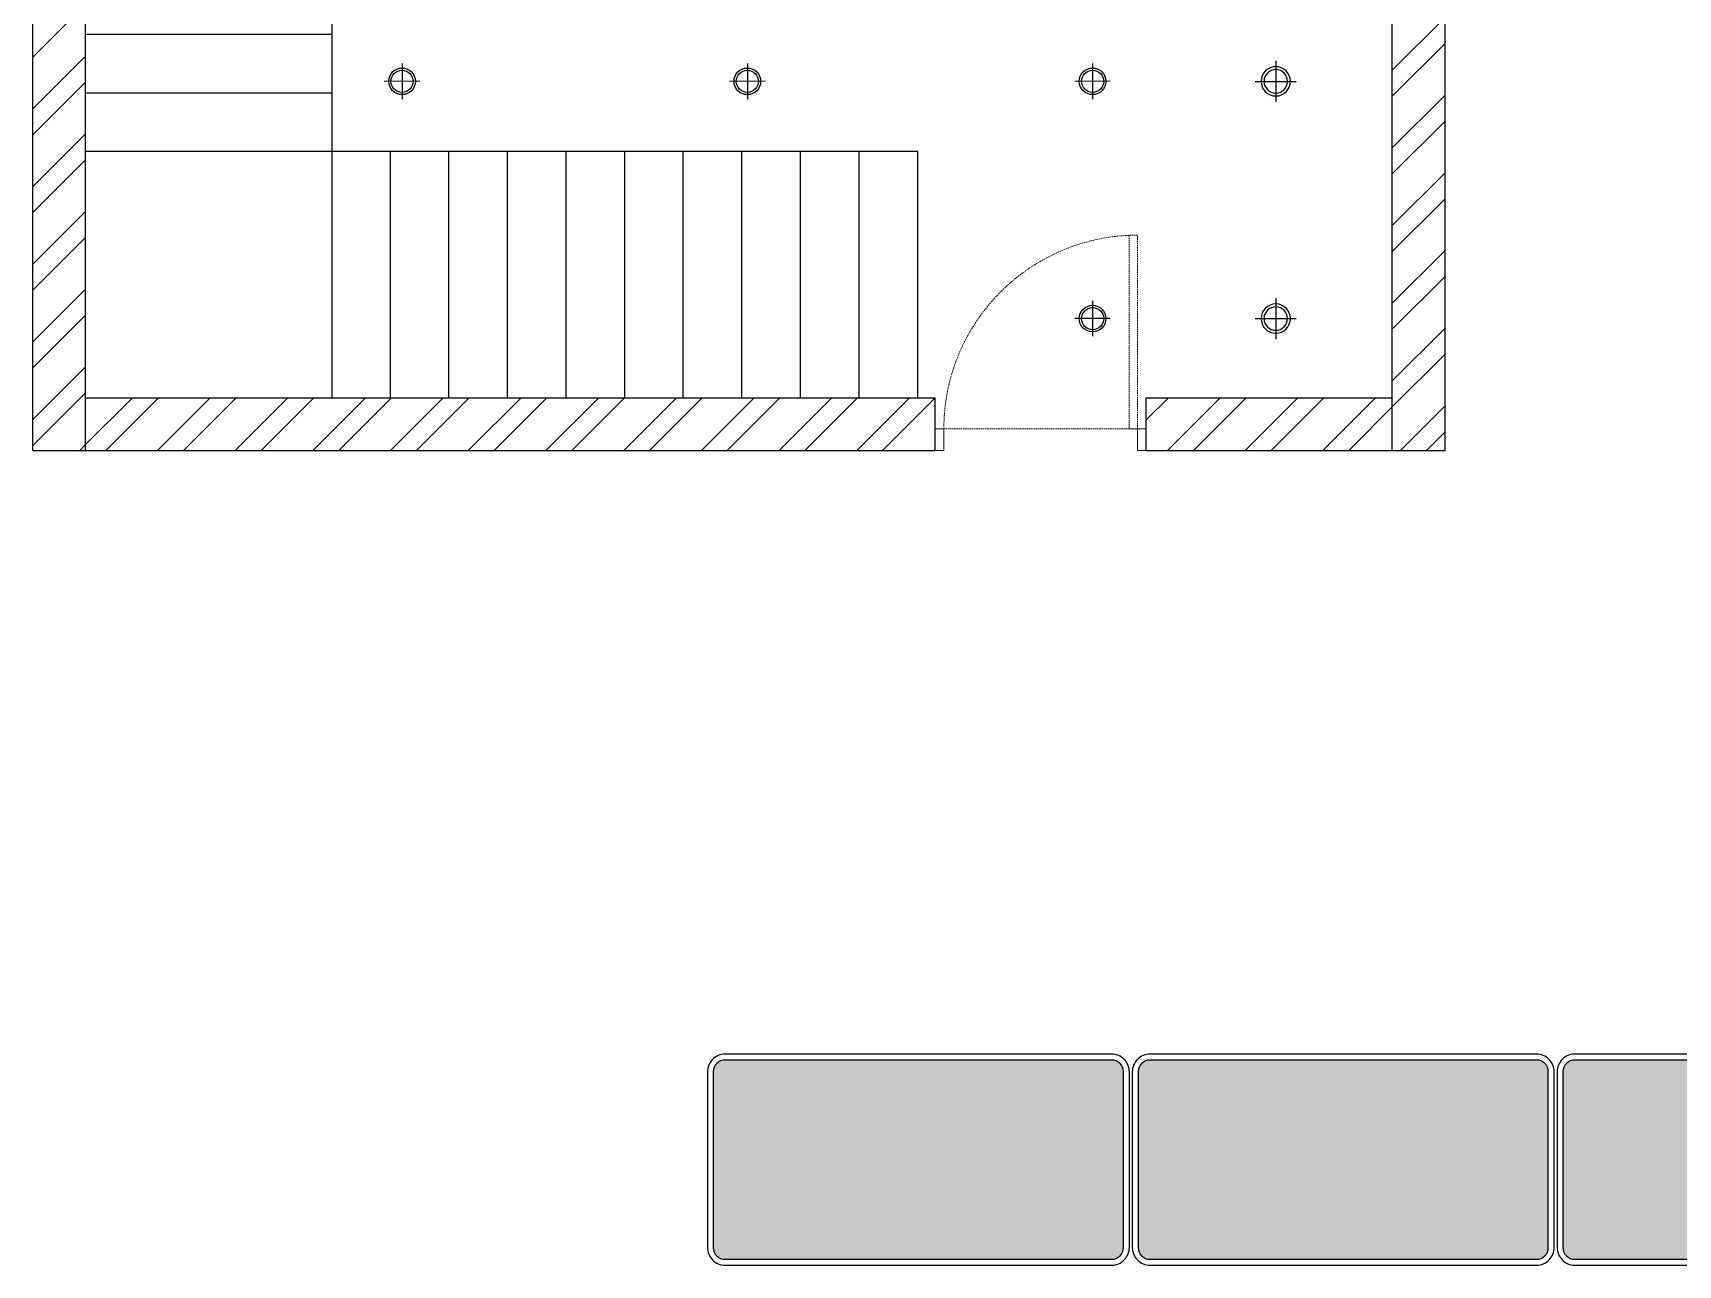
# Model space of a CAD drawing. Header units: inches. Extents: x 9636 to 21597, y -10243 to 557.
# Drawn here: x 12979.2 to 13259.9, y -873.1 to -662.7 of the extents above; entities that cross this region are included whole.
import ezdxf

# ---------------------------------------------------------------- set-up
doc = ezdxf.new("R2010")
doc.units = ezdxf.units.IN
doc.header["$MEASUREMENT"] = 0
doc.linetypes.add('DASHED2', pattern=[0.375, 0.25, -0.125])
doc.linetypes.add('HIDDEN', pattern=[0.375, 0.25, -0.125])
for name, color, linetype in [('A-Door-Frame', 1, 'Continuous'), ('A-Door-Swing', 8, 'HIDDEN'), ('IEL-HATCH-002', 7, 'Continuous')]:
    doc.layers.add(name, color=color, linetype=linetype)

# ---------------------------------------------------------------- blocks, each defined once
blk = doc.blocks.new('shth')
at = {"color": 252, "true_color": 0x939598}
for p, q in [((13030.16, -854.22), (13030.16, -959.22)), ((13211.16, -1010.22), (13211.16, -854.22)), ((13220.16, -1010.22), (13220.16, -854.22)), ((12979.16, -1010.22), (12979.16, -869.22)), ((12988.16, -1010.22), (12988.16, -869.22)), ((13030.16, -939.22), (12988.16, -939.22)), ((13030.16, -949.22), (12988.16, -949.22)), ((13030.16, -959.22), (12988.16, -959.22)), ((13130.16, -959.22), (13030.16, -959.22)), ((13030.16, -959.22), (13030.16, -1001.22)), ((13040.16, -1001.22), (13040.16, -959.22)), ((13050.16, -1001.22), (13050.16, -959.22)), ((13060.16, -1001.22), (13060.16, -959.22)), ((13070.16, -1001.22), (13070.16, -959.22)), ((13080.16, -1001.22), (13080.16, -959.22)), ((13090.16, -1001.22), (13090.16, -959.22)), ((13100.16, -1001.22), (13100.16, -959.22)), ((13110.16, -1001.22), (13110.16, -959.22)), ((13120.16, -1001.22), (13120.16, -959.22)), ((13130.16, -1001.22), (13130.16, -959.22)), ((12988.16, -1001.22), (13133.16, -1001.22)), ((13133.16, -1010.22), (13133.16, -1001.22)), ((13169.16, -1001.22), (13211.16, -1001.22)), ((13169.16, -1010.22), (13169.16, -1001.22)), ((12979.16, -1010.22), (13133.16, -1010.22)), ((13169.16, -1010.22), (13220.16, -1010.22))]:
    blk.add_line(p, q, dxfattribs=at)
at = {"layer": 'A-Door-Frame', "color": 252, "lineweight": 5, "true_color": 0x939598}
for p, q in [((13133.16, -1010.22), (13133.16, -1006.55)), ((13169.16, -1010.22), (13169.16, -1006.55))]:
    blk.add_line(p, q, dxfattribs=at)
for points in [[(13133.16, -1010.22), (13134.63, -1010.22), (13134.63, -1006.55), (13133.16, -1006.55)], [(13169.16, -1010.22), (13167.69, -1010.22), (13167.69, -1006.55), (13169.16, -1006.55)]]:
    blk.add_lwpolyline(points, dxfattribs=at)
at = {"layer": 'A-Door-Swing', "color": 252, "linetype": 'DASHED2', "lineweight": 5, "true_color": 0x939598}
blk.add_line((13167.4, -1006.55), (13134.33, -1006.55), dxfattribs=at)
blk.add_lwpolyline([(13167.69, -1006.55), (13167.69, -973.48), (13166.23, -973.48), (13166.23, -1006.55)], close=True, dxfattribs=at)
blk.add_arc((13167.69, -1006.55), 33.07, 90, 180, dxfattribs=at)
at = {"layer": 'IEL-HATCH-002', "color": 252, "linetype": 'Continuous', "true_color": 0x939598, "transparency": 33554687}
for p, q in [((12979.16, -943.1), (12988.16, -934.1)), ((13211.16, -945.33), (13220.16, -936.33)), ((12979.16, -951.94), (12988.16, -942.94)), ((13211.16, -949.75), (13220.16, -940.75)), ((12979.16, -956.36), (12988.16, -947.36)), ((13211.16, -958.58), (13220.16, -949.58)), ((13211.16, -963), (13220.16, -954)), ((12979.16, -965.19), (12988.16, -956.19)), ((12979.16, -969.61), (12988.16, -960.61)), ((13211.16, -971.84), (13220.16, -962.84)), ((13211.16, -976.26), (13220.16, -967.26)), ((12979.16, -978.45), (12988.16, -969.45)), ((12979.16, -982.87), (12988.16, -973.87)), ((13211.16, -985.1), (13220.16, -976.1)), ((13211.16, -989.52), (13220.16, -980.52)), ((12979.16, -991.71), (12988.16, -982.71)), ((12979.16, -996.13), (12988.16, -987.13)), ((13211.16, -998.36), (13220.16, -989.36)), ((13211.16, -1002.78), (13220.16, -993.78)), ((12979.16, -1004.97), (12988.16, -995.97)), ((12979.16, -1009.39), (12988.16, -1000.39)), ((12988.16, -1009.23), (12996.17, -1001.22)), ((12991.59, -1010.22), (13000.59, -1001.22)), ((13000.43, -1010.22), (13009.43, -1001.22)), ((13004.85, -1010.22), (13013.85, -1001.22)), ((13013.69, -1010.22), (13022.69, -1001.22)), ((13018.11, -1010.22), (13027.11, -1001.22)), ((13026.94, -1010.22), (13035.94, -1001.22)), ((13031.36, -1010.22), (13040.36, -1001.22)), ((13040.2, -1010.22), (13049.2, -1001.22)), ((13044.62, -1010.22), (13053.62, -1001.22)), ((13053.46, -1010.22), (13062.46, -1001.22)), ((13057.88, -1010.22), (13066.88, -1001.22)), ((13066.72, -1010.22), (13075.72, -1001.22)), ((13071.14, -1010.22), (13080.14, -1001.22)), ((13079.98, -1010.22), (13088.98, -1001.22)), ((13084.4, -1010.22), (13093.4, -1001.22)), ((13093.24, -1010.22), (13102.24, -1001.22)), ((13097.65, -1010.22), (13106.65, -1001.22)), ((13106.49, -1010.22), (13115.49, -1001.22)), ((13110.91, -1010.22), (13119.91, -1001.22)), ((13119.75, -1010.22), (13128.75, -1001.22)), ((13124.17, -1010.22), (13133.16, -1001.23)), ((13169.16, -1005), (13172.95, -1001.22)), ((13172.79, -1010.22), (13181.79, -1001.22)), ((13177.2, -1010.22), (13186.2, -1001.22)), ((13186.04, -1010.22), (13195.04, -1001.22)), ((13190.46, -1010.22), (13199.46, -1001.22)), ((13199.3, -1010.22), (13208.3, -1001.22)), ((13203.72, -1010.22), (13211.16, -1002.78)), ((13212.56, -1010.22), (13220.16, -1002.62)), ((13216.98, -1010.22), (13220.16, -1007.04)), ((12987.17, -1010.22), (12988.16, -1009.23)), ((13133.01, -1010.22), (13133.16, -1010.07))]:
    blk.add_line(p, q, dxfattribs=at)
blk = doc.blocks.new('ger')
at = {"color": 5}
for p, q in [((6473.06, -970.68), (6473.07, -978.68)), ((6469.07, -974.68), (6477.07, -974.68))]:
    blk.add_line(p, q, dxfattribs=at)
for radius in [3, 2.5]:
    blk.add_circle((6473.07, -974.68), radius, dxfattribs=at)
blk = doc.blocks.new('rg')
at = {"color": 6}
for p, q in [((6523.86, -972.55), (6523.86, -979.55)), ((6520.36, -976.05), (6527.36, -976.05))]:
    blk.add_line(p, q, dxfattribs=at)
for radius in [2.5, 2]:
    blk.add_circle((6523.86, -976.05), radius, dxfattribs=at)

msp = doc.modelspace()

# ---------------------------------------------------------------- hatches: boundary and pattern name
at = {"layer": 'IEL-HATCH-002', "true_color": 0xc7c8ca, "transparency": 33554687}
h = msp.add_hatch(dxfattribs=at)
h.set_pattern_fill('CROSS', color=9, scale=10, angle=180)
h.set_pattern_definition([(180, (31640.8873, -3466.5948), (-2.5, -2.5), [1.25, -3.75]), (270, (31640.2623, -3465.9698), (2.5, -2.5), [1.25, -3.75])])
h.paths.add_polyline_path([(13312.78, -870.08, 0.414214), (13314.78, -872.08), (13380.78, -872.08, 0.414214), (13382.78, -870.08), (13382.78, -840.08, 0.414214), (13380.78, -838.08), (13314.78, -838.08, 0.414214), (13312.78, -840.08)])
h.paths.add_polyline_path([(13240.28, -870.08, 0.414214), (13242.28, -872.08), (13308.28, -872.08, 0.414214), (13310.28, -870.08), (13310.28, -840.08, 0.414214), (13308.28, -838.08), (13242.28, -838.08, 0.414214), (13240.28, -840.08)])
h.paths.add_polyline_path([(13167.78, -870.08, 0.414214), (13169.78, -872.08), (13235.78, -872.08, 0.414214), (13237.78, -870.08), (13237.78, -840.08, 0.414214), (13235.78, -838.08), (13169.78, -838.08, 0.414214), (13167.78, -840.08)])
h.paths.add_polyline_path([(13095.28, -870.08, 0.414214), (13097.28, -872.08), (13163.28, -872.08, 0.414214), (13165.28, -870.08), (13165.28, -840.08, 0.414214), (13163.28, -838.08), (13097.28, -838.08, 0.414214), (13095.28, -840.08)])

# ---------------------------------------------------------------- linework, layer by layer
for points in [[(13163.28, -837.08), (13097.28, -837.08, 0.414214), (13094.28, -840.08), (13094.28, -870.08, 0.414214), (13097.28, -873.08), (13163.28, -873.08, 0.414214), (13166.28, -870.08), (13166.28, -840.08, 0.414214)], [(13163.28, -838.08), (13097.28, -838.08, 0.414214), (13095.28, -840.08), (13095.28, -870.08, 0.414214), (13097.28, -872.08), (13163.28, -872.08, 0.414214), (13165.28, -870.08), (13165.28, -840.08, 0.414214)], [(13235.78, -837.08), (13169.78, -837.08, 0.414214), (13166.78, -840.08), (13166.78, -870.08, 0.414214), (13169.78, -873.08), (13235.78, -873.08, 0.414214), (13238.78, -870.08), (13238.78, -840.08, 0.414214)], [(13235.78, -838.08), (13169.78, -838.08, 0.414214), (13167.78, -840.08), (13167.78, -870.08, 0.414214), (13169.78, -872.08), (13235.78, -872.08, 0.414214), (13237.78, -870.08), (13237.78, -840.08, 0.414214)], [(13308.28, -837.08), (13242.28, -837.08, 0.414214), (13239.28, -840.08), (13239.28, -870.08, 0.414214), (13242.28, -873.08), (13308.28, -873.08, 0.414214), (13311.28, -870.08), (13311.28, -840.08, 0.414214)], [(13308.28, -838.08), (13242.28, -838.08, 0.414214), (13240.28, -840.08), (13240.28, -870.08, 0.414214), (13242.28, -872.08), (13308.28, -872.08, 0.414214), (13310.28, -870.08), (13310.28, -840.08, 0.414214)]]:
    msp.add_lwpolyline(points, format="xyb", close=True)

# ---------------------------------------------------------------- block references
msp.add_blockref('shth', (0, 276.21))
at = {"xscale": 0.7567862946407661, "yscale": 0.7567862946407661, "zscale": 0.7567862946407661, "rotation": 270}
for p in [(13779.78, 4227.72), (13838.71, 4227.72), (13897.63, 4227.72), (13897.63, 4187.22)]:
    msp.add_blockref('ger', p, dxfattribs=at)
at = {"xscale": -1, "rotation": 90}
for p in [(12215.22, 5852.85), (12215.22, 5812.35)]:
    msp.add_blockref('rg', p, dxfattribs=at)

doc.saveas('drawing.dxf')
